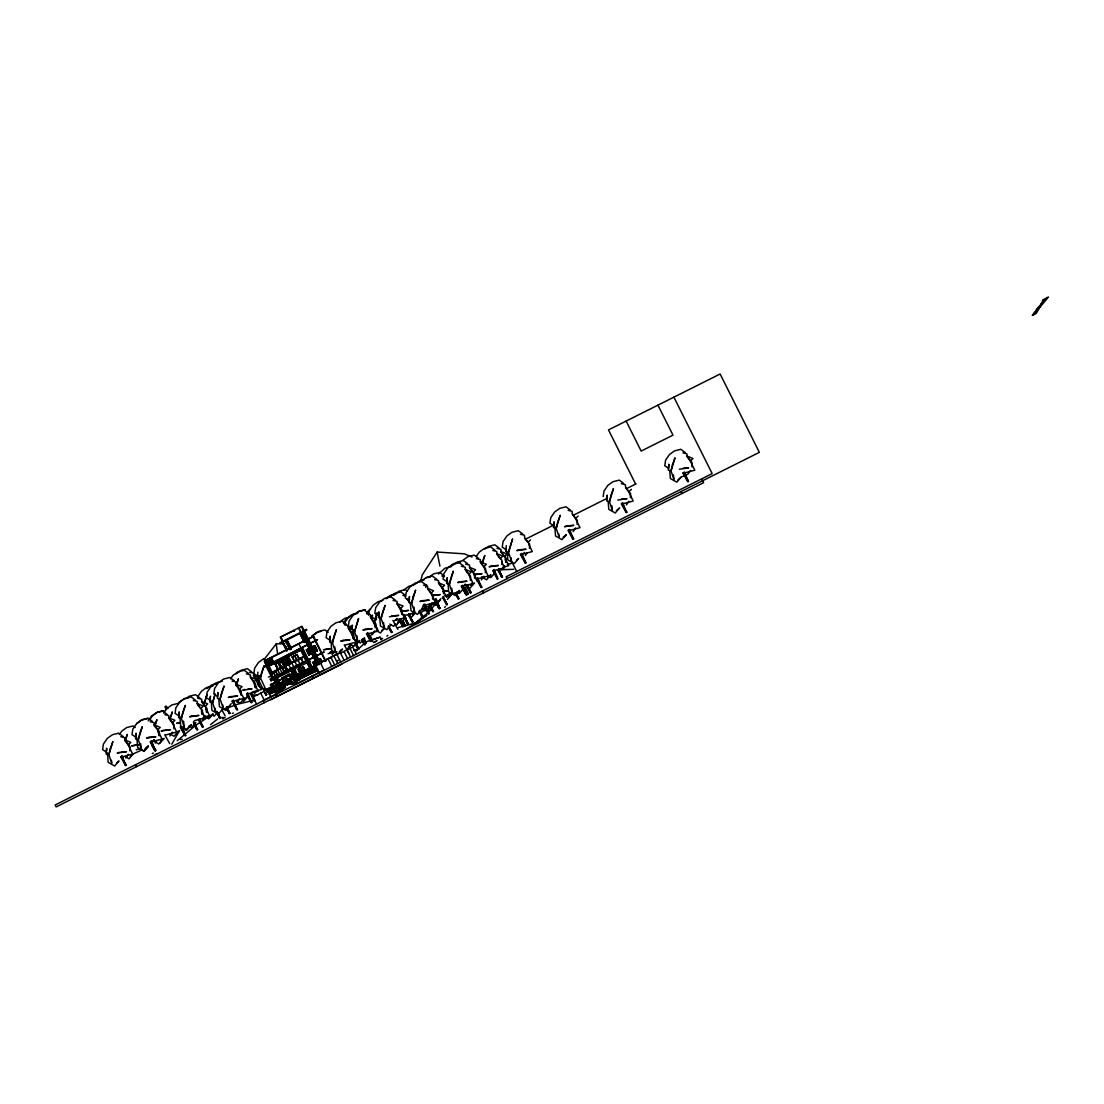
<?xml version="1.0" encoding="UTF-8"?>
<svg xmlns="http://www.w3.org/2000/svg" width="1104" height="1104" viewBox="0 0 1104 1104"><rect width="100%" height="100%" fill="white"/><g stroke="black" fill="none" stroke-linecap="round" stroke-linejoin="round"><path stroke-width="1.5" d="M106.591 750.761L106.66 748.153L106.136 753.935L108.868 754.763L111.78 763.209L111.435 760.283M135.958 737.072L136.068 733.166L135.544 738.949L138.276 739.777L141.188 748.222L140.663 743.82M179 715.778L179.11 711.873L178.586 717.655L181.318 718.483L184.23 726.929L183.526 721.064M210.284 700.115L210.395 696.196L209.884 701.992L212.603 702.82L215.515 711.266L215.17 708.326M217.778 696.362L217.888 692.456L217.364 698.239L220.082 699.067L222.994 707.512L222.649 704.587M330.082 640.127L330.193 636.208L329.682 642.004L332.401 642.832L335.312 651.277L334.788 646.875M352.231 629.032L352.342 625.112L351.955 629.459M372.324 617.688L372.393 615.08L372.007 619.413M378.796 615.728L378.907 611.809L378.396 617.605L381.115 618.433L384.026 626.879L383.502 622.477M409.308 600.452L409.418 596.533L408.908 602.329L411.626 603.157L414.538 611.602L414.014 607.2M447.051 581.546L447.161 577.64L446.651 583.423L449.369 584.251L452.281 592.696L451.757 588.294M553.877 525.697L553.987 521.778L553.477 527.574L556.195 528.402L559.107 536.848L558.762 533.908M607.131 499.022L607.241 495.116L606.717 500.912L609.449 501.74L612.361 510.172L611.837 505.784M668.707 468.193L668.817 464.273L668.293 470.069L671.025 470.897L673.937 479.343L673.412 474.941M258.791 676.559C257.812 674.406 257.701 678.615 259.785 676.228M317.152 670.128L295.748 681.099L317.814 670.238L296.107 680.409L291.842 671.287L294.865 669.783L291.856 671.301M259.385 676.435L257.646 676.131M317.124 670.39L316.876 668.858M129.789 750.775L130.024 746.732L125.069 740.536L124.738 737.707L120.791 736.727M173.852 728.709L174.087 724.666L169.119 718.469L168.802 715.64L164.855 714.661M432.547 599.155L432.796 595.111L427.828 588.929L427.496 586.086L423.563 585.12M443.546 593.662L443.78 589.619L438.812 583.423L438.495 580.594L434.548 579.614M470.304 580.262L470.539 576.219L465.571 570.023L465.253 567.194L461.306 566.214M474.527 578.151L474.761 574.094L469.793 567.911L469.476 565.069L465.529 564.103M485.346 572.728L485.594 568.67L480.626 562.488L480.295 559.645L476.362 558.679M501.74 564.517L501.975 560.473L497.007 554.277L496.69 551.448L492.743 550.468M529.437 548.288L529.672 544.244L524.704 538.048L524.386 535.219L520.439 534.239M577.13 524.4L577.364 520.357L572.396 514.16L572.079 511.331L568.132 510.352M630.37 497.738L630.605 493.695L625.651 487.499L625.319 484.67L621.373 483.69M691.946 466.909L692.18 462.852L687.226 456.67L686.895 453.827L682.948 452.861M257.398 677.939L257.908 672.143M505.784 551.448L506.294 545.666M258.557 676.021L259.385 676.255L258.46 676.186M368.543 615.163L369.15 610.995L373.083 605.268L378.106 601.68L382.812 600.479M603.184 496.593L603.998 491.032L607.931 485.305L612.941 481.717L619.22 480.13L623.567 483.359M421.328 618.571L421.935 615.521M203.798 704.462L207.055 694.499L205.054 701.054M354.55 631.736L358.552 618.626L354.55 631.736L357.461 640.182L356.937 635.78M374.987 620.131L377.113 612.679M508.502 552.276L512.504 539.18L508.502 552.276L511.414 560.722L511.069 557.796M420.624 581.366L422.225 574.963L437.143 552.055L464.439 553.835L472.029 557.023M1043.556 300.357L1036.256 313.426L1032.24 315.427L1035.483 312.239M125.263 741.005L127.277 734.45L125.276 739.915M155.429 724.514L156.92 719.601L154.436 726.432M170.83 716.8L172.321 711.887L169.837 718.718M214.604 696.265L212.603 702.82L215.114 693.809M236.932 683.693L238.436 678.781L235.939 685.612M375.608 618.419L377.113 613.507M482.31 563.592L484.808 555.409L482.324 562.226M171.769 744.22L179.593 730.586M349.568 628.7L350.575 625.968M425.62 587.273L426.613 584.54M410.329 602.784L410.964 610.774L417.409 614.404L421.756 609.367L423.895 604.205M339.439 653.071L341.012 650.035M1047.227 298.508L1036.021 311.935M125.787 757.993L128.285 754.294M155.195 743.006L156.851 740.536M169.85 735.94L172.334 732.228M202.653 719.504L205.137 715.806M229.522 706.049L231.191 703.579M237.015 702.296L239.499 698.597M254.569 693.505L256.225 691.035M332.056 654.7L333.725 652.229M349.319 646.061L350.989 643.591M371.468 634.966L373.138 632.495M372.434 634.483L374.918 630.784M398.033 621.662L399.689 619.192M412.427 614.459L414.083 611.989M430.215 603.916L428.545 606.386L421.756 609.367M439.226 601.045L440.882 598.575M446.816 597.236L449.3 593.538M470.511 585.368L472.181 582.898M481.344 579.945L483.842 576.247M501.961 569.623L504.445 565.924M525.421 555.505L527.091 553.035M573.114 531.631L575.612 527.919M626.368 504.97L628.852 501.257M690.442 470.428L687.944 474.127L681.154 477.107L678.022 479.798M258.226 675.896L258.198 676.862L258.184 676.021M119.384 734.56L121.757 731.124L126.767 727.536L133.046 725.949L135.226 727.564M148.253 720.857L151.4 716.275L156.423 712.687L162.702 711.1L167.049 714.329M150.061 719.201L152.421 715.765L157.43 712.177L163.723 710.59M163.654 713.143L166.801 708.561L171.824 704.973L178.103 703.386M197.602 696.9L201.535 691.173L206.545 687.585L212.824 685.998M230.557 678.891L232.916 675.455L237.94 671.867L244.219 670.28L248.566 673.509M343.399 623.139L346.546 618.557L351.569 614.969L356.275 613.783M344.131 623.525L348.064 617.798L353.073 614.21L357.793 613.024M438.481 574.025L445.078 568.146L451.357 566.559M476.141 556.664L479.288 552.083L484.311 548.495L490.59 546.908L494.937 550.137M356.288 651.043L365.962 641.921L380.231 637.091L381.156 639.906M264.187 659.35L276.221 643.853L284.39 643.701M1033.717 314.695L1035.262 312.818M436.397 602.743L429.29 611.588L414.331 623.912M153.139 740.812L154.008 739.79M153.373 740.922L154.243 739.901M329.999 652.505L330.869 651.484M330.234 652.616L331.103 651.595M395.977 619.468L396.847 618.447M396.212 619.579L397.081 618.557M464.232 585.286L465.101 584.264M464.467 585.396L465.336 584.375M523.6 553.421L524.469 552.4M140.194 750.789L133.405 753.77L129.058 758.807L125.18 756.626M159.721 743.447L164.068 738.41L160.936 741.101M189.281 726.501L186.01 730.282L182.146 728.102M195.863 722.485L191.516 727.522L188.936 726.073M217.447 712.397L214.176 716.179L211.595 714.716M222.732 709.03L218.385 714.067L211.94 710.438L211.181 700.861M243.432 701.537L247.779 696.486L244.646 699.191M347.084 649.621L351.431 644.584L348.298 647.289M355.364 645.481L359.711 640.444M364.693 637.946L360.346 642.983L353.887 639.354M391.244 624.643L386.897 629.68L380.452 626.051L379.817 618.074M395.853 623.774L393.686 626.285L389.822 624.105M396.805 624.726L401.152 619.675L398.033 622.38M405.637 617.44L401.29 622.477L398.71 621.028M411.281 617.467L415.628 612.43L412.51 615.135M421.866 612.182L425.123 608.401M428.09 609.063L432.437 604.012M428.407 608.897L432.754 603.86L439.53 600.88M447.355 599.403L451.702 594.366L454.42 593.179M456.601 594.78L458.781 592.255M462.645 589.605L459.388 593.386L456.808 591.937M470.207 587.963L474.554 582.926M495.172 572.603L490.825 577.64L488.244 576.191M681.154 477.107L676.807 482.144L670.363 478.515L669.728 470.539M212.368 723.203L217.667 718.897M366.694 612.637L370.157 608.994M180.407 739.597L182.174 739.28M337.369 661.006L338.266 660.233M386.911 636.194L387.808 635.421M444.581 607.324L445.478 606.551M121.813 756.985L132.618 754.06L128.23 744.952L130.838 742.371L124.559 739.818M150.199 721.74L154.146 722.72L154.477 725.549L159.431 731.745L159.197 735.788L157.637 729.965L160.246 727.384L153.967 724.831M165.862 734.919L176.681 731.993L172.279 722.885L174.901 720.305L168.608 717.766M246.371 673.84L250.304 674.82L250.636 677.649L255.604 683.845L255.355 687.889L253.796 682.065L256.404 679.498L250.125 676.945M258.75 678.739L256.997 680.464L258.571 686.288L258.805 682.244L253.851 676.048L253.52 673.219L249.573 672.239M424.571 605.378L435.376 602.439L430.988 593.331L433.596 590.764L427.317 588.211M446.375 596.947L441.973 587.825L444.595 585.258L438.302 582.705M462.314 586.472L473.133 583.547L468.731 574.439L471.353 571.858L465.06 569.305M477.356 581.435L472.954 572.314L475.576 569.747L469.283 567.194M477.37 578.938L488.189 576.012L483.787 566.89L486.395 564.323L480.116 561.77M530.486 539.884L527.864 542.464L524.704 538.048M569.14 530.61L579.959 527.684L575.557 518.576L578.179 515.996M622.38 503.948L633.199 501.023L628.811 491.915L631.419 489.334M683.969 473.119L694.775 470.194L690.386 461.072L692.995 458.505L686.716 455.952M154.877 750.237L152.269 744.386M185.417 734.891L182.27 727.508M254.444 700.322L251.588 692.788M358.386 648.283L355.861 642.362M391.285 631.847L388.677 626.009M435.928 598.685C437.915 601.128 441.904 615.038 437.018 603.598M437.501 603.281L439.213 607.876L435.431 599.003M467.903 593.428L465.391 587.521M470.677 592.034L467.53 584.651M497.904 578.413L494.123 569.54M573.169 538.366L569.512 529.423M121.688 756.116L125.456 764.989L122.171 755.798M184.92 735.223L181.139 726.349M196.829 729.261L193.683 721.864M199.175 719.118L202.322 726.501L199.672 718.787M217.129 711.914L219.641 717.835L218.247 713.074M226.679 707.126L229.204 713.046L227.176 706.808M232.903 700.433L236.684 709.292L233.399 700.102M247.255 693.243L251.036 702.116L247.751 692.912M357.889 648.6L355.999 644.17M400.807 621.731L402.698 626.161L401.29 621.4M402.601 620.834L404.492 625.264L403.098 620.503M403.843 614.831L407.624 623.691L404.34 614.5M408.949 614.059L412.109 621.455L409.446 613.741M419.575 610.54L422.101 616.446L420.072 610.208M424.447 604.509L428.228 613.382L424.943 604.192M432.671 611.147L430.16 605.24M446.485 604.233L443.339 596.85M456.283 593.952L458.174 598.382L456.78 593.621M462.19 585.603L465.971 594.476L462.686 585.286M467.406 593.759L464.894 587.839M470.194 592.365L467.047 584.968M477.245 578.068L481.027 586.942L477.742 577.751M497.407 578.731L493.626 569.871M498.484 569.236L501.63 576.619L498.98 568.905M572.797 538.628L569.015 529.754M622.256 503.093L626.037 511.952L622.753 502.762M116.914 762.781L118.997 760.973L114.65 766.024L108.206 762.381L107.447 752.804M130.272 756.461L133.405 753.77M145.273 748.691L148.405 745.987L144.058 751.024L137.614 747.394L136.979 739.418M145.19 748.981L148.322 746.29L143.975 751.327L140.111 749.147M160.963 740.715L163.061 738.921L158.714 743.958L154.836 741.778M176.364 733.001L178.462 731.207L174.115 736.244L170.237 734.063M189.364 726.501L191.447 724.693L187.1 729.744L180.656 726.101L179.883 716.524L175.053 713.35L175.867 707.788L179.8 702.061L184.81 698.473L191.089 696.886L195.449 700.115M210.05 716.51L213.182 713.819L208.835 718.856L203.674 715.944M227.093 707.981L230.225 705.277L225.878 710.327L219.434 706.684L218.785 698.708M242.48 699.895L244.564 698.101L240.217 703.138L236.353 700.957M339.397 651.733L342.53 649.042L338.183 654.079L331.738 650.449L331.103 642.459M355.074 643.894L358.193 641.189L353.846 646.24L349.982 644.06M381.611 630.605L384.744 627.9L380.397 632.951L376.519 630.757M437.929 602.025L440.027 600.217L435.68 605.254L431.802 603.074M448.583 597.071L451.702 594.366M456.38 593.165L459.512 590.461L455.165 595.498L448.707 591.868L448.072 583.892M487.816 577.42L490.949 574.715L486.602 579.766L481.441 576.854M516.548 560.294L518.645 558.486L514.298 563.537L507.84 559.894L507.205 551.917M563.206 537.303L566.338 534.612L561.991 539.649L555.533 536.006L554.774 526.442M616.446 510.641L619.579 507.95L615.232 512.987L608.787 509.344L608.152 501.368M177.206 740.756L194.58 726.266M210.616 724.679L211.692 723.838M152.338 753.494L153.442 753.094M232.337 713.432L233.441 713.046M381.004 638.995L382.108 638.595M414.649 624.05L426.82 615.204L407.183 628.7M136.675 723.658L141.698 720.056L147.977 718.469M178.71 702.599L183.733 699.011L188.439 697.825M186.714 698.059L189.226 696.251L195.505 694.678L199.852 697.907M206.876 688.496L211.899 684.908L216.605 683.721M236.132 673.854L241.141 670.266L247.42 668.679L251.767 671.908M263.621 658.743L258.598 662.331L254.665 668.058L253.851 673.633L257.48 676.007M311.659 636.028L316.682 632.44L321.388 631.24M313.619 635.048L318.642 631.447L324.921 629.873L328.178 632.288M339.77 621.952L344.793 618.35L349.499 617.164M385.834 598.616L389.602 595.925L394.307 594.725M386.386 598.603L391.396 595.015L396.101 593.828M389.505 597.043L394.528 593.455L400.807 591.868L405.154 595.097M393.99 594.794L398.999 591.206L405.292 589.619L407.459 591.233M403.981 589.798L409.004 586.21L413.71 585.01M414.566 584.499L419.575 580.911L424.295 579.724M420.79 581.38L426.116 577.627L432.395 576.053L436.742 579.283M428.366 577.585L433.389 573.997L439.668 572.41L444.015 575.639M449.3 567.097L454.31 563.509L460.603 561.922M452.074 565.717L457.097 562.115L463.376 560.528L467.723 563.771M462.907 560.294L467.93 556.692L474.209 555.105L478.556 558.334M484.766 549.074L488.534 546.37L494.813 544.796L499.16 548.026M195.822 725.218L211.43 714.964M151.579 740.812L154.988 750.127M525.601 562.184L521.819 553.311M688.109 480.792L684.328 471.932M373.442 642.5L376.216 641.424M368.957 636.263L371.468 640.693M165.973 708.975L164.993 706.808L165.89 706.036L167.96 707.981L165.669 709.141L167.642 708.147M223.339 718.387L222.649 718.732L223.615 718.387M280.582 637.146L291.704 631.612M294.078 630.839L293.084 630.715M302.579 632.44L304.042 631.709M302.703 632.495L303.904 631.902M283.59 644.046L284.791 643.439M304.483 636.056L305.684 635.449M304.456 636.194L305.918 635.462L303.89 631.778M304.566 636.401L306.029 635.669M286.488 648.379L285.701 646.944M305.228 640.403L265.388 660.344L267.554 664.622M307.216 639.395L313.55 636.235L321.844 653.126M305.325 640.61L264.173 661.227L271.253 657.874M306.622 639.947L313.646 636.442M306.595 640.099L308.057 639.368M306.705 640.306L308.168 639.575M271.584 658.522L264.491 661.876M271.722 659.074L264.794 662.745L271.805 659.226M272.164 659.668L265.222 663.338L272.233 659.833M272.481 660.33L265.553 663.987L272.564 660.482M272.812 660.979L265.885 664.649L272.895 661.13M273.143 661.627L266.202 665.298M310.155 643.549L308.692 644.281L310.031 643.742M267.637 666.54L301.585 649.538M266.644 667.299L301.834 649.676M282.458 660.302L275.048 664.015L277.918 669.742M287.633 657.653L283.342 659.806L286.226 665.56M282.472 660.496L275.407 664.028L278.222 669.562M283.99 660.013L286.764 665.519L283.921 660.04L287.316 658.343M525.421 539.235L552.966 525.449M573.197 515.32L606.869 498.456M626.423 488.658L635.945 483.897M294.713 662.027L292.187 656.977L297.045 654.548M308.402 648.862L306.305 649.911L308.416 648.876M292.16 657.004L297.28 654.451M310.61 647.896L311.811 647.289M312.901 646.627L314.833 645.661L317.345 650.67L315.413 651.636M310.583 648.034L312.046 647.303M310.679 648.255L312.142 647.524M285.136 661.296L287.592 660.068M285.77 662.566L288.227 661.337M259.15 677.332L259.964 676.918M286.502 664.028L288.958 662.8M312.598 651.871L313.798 651.263M270.853 672.971L284.28 666.25L286.557 670.79L280.499 658.798M285.218 665.781L304.014 656.369L306.291 660.923M312.57 652.009L314.033 651.277M270.935 673.136L284.363 666.402M304.097 656.521L285.301 665.933L304.249 656.839M312.68 652.216L314.129 651.484M271.087 673.44L284.528 666.719M308.816 654.755L310.79 653.803M315.537 651.429L317.138 650.615M308.803 654.962L310.928 653.885L308.32 648.904M314.557 655.983L316.02 655.252M314.668 656.19L316.13 655.459M273.047 677.359L286.488 670.639M287.413 670.169L306.208 660.758M314.792 656.259L315.992 655.652M270.452 679.512L324.148 651.981L270.121 679.029L271.087 680.768M286.378 672.419L287.62 672.06M286.502 672.612L287.702 672.019M294.106 668.983L274.22 678.932L273.737 677.98M271.004 680.809L309.934 661.31M299.35 666.788L300.661 666.14M292.215 671.632L297.307 681.209M292.394 671.743L295.113 670.404M292.56 671.729L295.072 670.473M316.544 659.957L318.007 659.226M318.118 659.433L316.655 660.164L317.993 659.626M300.757 674.668L305.96 672.074L303.407 666.968L298.204 669.576L302.054 677.428M314.24 661.627L316.337 665.312M281.92 677.925L285.715 685.625L281.824 677.98L289.372 674.199M303.393 667.133L298.328 669.659L300.771 674.516L305.822 671.977M312.515 662.662L314.695 661.42L316.586 665.188M318.062 659.737L320.339 658.591L322.216 662.359L320.284 658.619M282.058 678.022L289.124 674.475M293.126 672.722L294.727 671.922M292.808 673.164L270.232 684.991L293.029 673.578M293.65 673.757L295.251 672.957M294.188 674.834L295.789 674.033M265.843 689.807L276.248 684.59M287.261 679.084L285.301 680.575M293.899 675.883L291.622 676.89L293.995 676.228M297.404 679.747L295.154 675.262L297.5 679.705M299.46 678.725L297.155 674.254M299.101 673.274L301.351 677.773L299.184 673.454M301.944 677.47L299.75 672.957M300.799 668.431L304.649 676.117L302.344 671.646M305.201 675.841L302.993 671.329L305.297 675.8M304.249 670.708L306.608 675.137M305.601 670.018L307.85 674.516M308.485 674.199L306.236 669.7L308.54 674.171M307.022 669.521L309.189 673.854M308.182 668.734L310.445 673.219M308.789 668.431L311.093 672.902M309.437 668.099L311.742 672.571M310.086 667.782L312.446 672.226L310.279 667.892M308.361 660.537L313.688 671.591L311.383 667.133M312.653 666.54L314.999 670.984L312.791 666.678M265.954 690.014L275.959 685.004L277.408 687.958M293.981 676.048L296.107 680.657M300.481 672.791L302.703 677.097M310.928 667.575L313.094 671.894L307.409 661.006M312.17 666.94L314.336 671.273M313.439 666.347L315.606 670.68M314.088 666.029L316.31 670.321M272.177 687.157L289.938 678.339L292.85 684.011M294.713 675.869L296.383 675.068M318.035 664.194L320.008 663.2L303.931 631.364M264.919 691.021L253.009 696.997L256.583 704.117M267.43 689.793L272.84 687.088M293.954 676.504L315.068 665.933M318.739 664.097L320.105 663.407L316.641 656.397M341.15 652.85L352.783 647.027L356.344 654.161M267.734 689.903L277.891 684.742L281.092 691.132M278.098 684.632L281.727 682.81M282.238 682.562L285.605 680.878M286.999 680.243L289.924 678.781M290.366 678.491L293.015 683.928M294.271 676.614L315.026 665.96M295.251 676.945L297.238 675.952M289.234 680.464L291.884 679.222M291.76 679.36L289 674.378M304.649 672.998L305.932 672.295M307.892 671.384L309.161 670.68M311.107 669.7L312.391 669.134M315.965 667.409L317.869 671.191M295.762 677.994L297.362 677.194M266.492 694.485L265.719 693.34L265.843 694.816L265.567 693.409L265.843 694.816L265.774 693.298L266.602 694.43L265.802 694.83L258.005 678.767M274.178 689.793L273.005 686.743M296.3 679.07L297.901 678.27M379.486 637.339L370.144 640.596M275.42 690.759L273.309 686.412M269.362 694.057L275.117 691.173M269.473 694.264L275.227 691.38M374.173 642.045L377.168 640.555M281.41 689.062L283.742 687.902M291.649 683.942L295.637 681.941M291.304 684.218L295.665 682.024M294.989 683.059L294.713 683.969L294.092 682.714M274.523 686.426L277.725 692.829L279.988 691.684M155.278 754.584L157.085 753.687M280.264 692.001L263.152 700.557L264.229 702.71M298.246 682.99L323.458 670.363M270.659 699.757L341.992 664.028M439.709 607.559L438.895 608.028M278.719 689.103L269.569 693.685L267.32 689.2L269.583 693.947M222.07 709.858L238.036 704.09L253.768 700.35M566.821 525.918L564.517 526.705L573.79 525.338L568.215 525.808M268.438 677.069L270.742 676.283M245.06 689.407L242.756 690.193L252.029 688.827L247.848 689.186M178.945 722.513L176.64 723.299L179.731 722.844M163.544 730.227L161.239 731.014L170.513 729.647L164.938 730.117M119.48 752.293L117.19 753.08L126.463 751.714L120.874 752.183M507.316 564.641L512.201 563.095M521.447 554.498L532.266 551.572L528.595 543.982M502.61 567.359L508.792 565.69L505.121 558.1M493.75 570.727L504.569 567.801L501.63 561.729M444.374 595.815L453.647 593.303M403.967 615.687L414.787 612.761M394.059 620.655L404.864 617.729L397.316 604.205L396.985 601.376L393.038 600.397M367.494 633.958L378.313 631.019L370.751 617.509L370.433 614.666L366.487 613.7M345.345 645.04L356.15 642.114L348.602 628.604L348.271 625.761L344.338 624.781M328.081 653.692L335.809 651.595M332.304 653.002L336.941 651.746M252.126 692.084L261.4 689.572L253.851 676.048M247.379 694.099L258.198 691.173L254.527 683.583M233.027 701.288L243.846 698.363L236.297 684.839L235.966 682.01L232.019 681.03M203.302 717.241L209.484 715.571L205.813 707.981M194.263 720.705L205.068 717.779L201.411 710.189M151.22 741.998L162.026 739.073L157.637 729.965M136.206 749.768L140.843 748.512M397.426 627.79L417.395 622.49M353.887 650.27L358.883 648.959L356.206 644.501M425.799 577.792L430.519 576.605M365.286 609.656L359.007 611.243L353.032 615.301L349.099 621.041L348.284 626.603L353.128 629.777M358.055 611.713L364.334 610.126L368.681 613.355M222.387 681.209L216.108 682.796L211.085 686.384L207.152 692.125L206.338 697.687L209.967 700.06M679.346 469.214L688.62 467.848L683.031 468.303M617.771 500.043L627.031 498.677L621.455 499.146M474.292 574.798L482.02 573.666L475.051 574.246M442.842 591.634L447.479 590.957L443.297 591.302M432.478 595.732L440.206 594.601L433.237 595.18M400.89 611.561L408.618 610.415L403.043 610.885M389.436 616.75L398.71 615.383L391.727 615.963M331.186 648.641L323.458 649.787L329.944 648.655M139.311 744.731L131.597 745.862L138.069 744.731M423.853 610.802L432.147 609.794M259.647 676.297L267.071 692.125M258.364 676.78L259.454 686.371L265.912 690.014M499.105 569.83L513.705 569.319M221.393 717.545L225.175 717.614M252.512 694.996L257.591 695.244M381.874 638.471L382.577 638.581M293.567 630.481L294.602 630.867M496.966 548.357L500.912 549.337L501.244 552.166L504.39 556.568L507.012 554.001L500.719 551.448M441.821 575.971L444.443 576.619M402.96 595.429L405.582 596.077M197.657 698.239L201.604 699.218L201.935 702.047L205.082 706.45L207.704 703.883L201.411 701.33M193.241 700.447L197.188 701.426L197.519 704.255L200.68 708.671L203.288 706.091L197.009 703.538M293.554 630.591L294.382 630.977M496.496 553.559L502.789 556.112L500.167 558.693L497.007 554.277M396.805 603.488L403.084 606.041L400.476 608.608L402.035 614.445L402.27 610.402L397.316 604.205M370.24 616.791L376.533 619.344L373.911 621.911L375.484 627.748L375.719 623.691L370.751 617.509M348.091 627.886L354.37 630.439L351.762 633.006L353.321 638.83L353.57 634.786L348.602 628.604M253.327 675.331L258.046 677.249M235.773 684.121L242.066 686.674L239.444 689.255L241.017 695.078L241.252 691.035L236.297 684.839M668.389 468.137L664.76 465.764L665.574 460.202L669.507 454.475L674.516 450.874L680.809 449.287L685.156 452.53M553.559 525.642L549.93 523.255L550.744 517.693L554.677 511.966L559.7 508.378L565.979 506.791L570.326 510.02M505.867 549.53L502.237 547.142L503.051 541.581L506.984 535.854L512.008 532.266L518.287 530.679L522.634 533.908M447.948 582.291L443.104 579.117L443.918 573.556L447.851 567.829L452.875 564.241L459.154 562.654L463.501 565.883M408.991 600.397L405.361 598.023L406.175 592.462L410.108 586.721L415.132 583.133L421.411 581.546L425.758 584.775M379.693 616.474L374.849 613.3L375.664 607.738L379.597 602.011L384.62 598.409L390.899 596.836L395.246 600.065M330.979 640.872L326.135 637.698L326.95 632.123L330.883 626.396L335.906 622.808L342.185 621.221L346.532 624.45M217.46 696.32L213.831 693.933L214.631 688.372L218.564 682.645L223.588 679.057L229.867 677.47L234.214 680.699M136.841 737.817L132.011 734.643L132.825 729.082L136.758 723.355L141.767 719.767L148.046 718.18L152.407 721.409M106.232 752.017L102.603 749.63L103.417 744.068L107.35 738.341L112.36 734.753L118.652 733.166L122.999 736.396M317.262 670.321L317.566 670.363M275.959 685.073L279.271 692.042M275.31 685.405L278.608 692.374L275.269 686.053M274.661 685.736L278.139 692.622M274.013 686.053L277.615 693.326M272.702 686.702L274.648 691.145M272.053 687.033L274.178 691.38M271.225 687.24L273.571 691.684L271.267 687.212M270.756 687.682L272.867 692.029M270.107 688.013L272.274 692.332M269.459 688.33L271.57 692.691M268.81 688.661L270.866 693.036M501.244 552.166L506.198 558.362L505.963 562.405L505.177 559.493M411.199 604.192L407.224 599.237L408.811 601.445M201.935 702.047L206.89 708.244L206.655 712.287L205.868 709.375M197.519 704.255L202.474 710.452L202.239 714.495L201.452 711.583M265.788 693.298L266.602 694.43M687.226 456.67L690.386 461.072M625.651 487.499L628.811 491.915M572.396 514.16L575.557 518.576M480.626 562.488L483.787 566.89M469.793 567.911L472.954 572.314M465.571 570.023L468.731 574.439M438.812 583.423L441.973 587.825M427.828 588.929L430.988 593.331M250.636 677.649L253.796 682.065M169.119 718.469L172.279 722.885M154.477 725.549L156.837 728.861M125.069 740.536L128.23 744.952M688.523 481.441L683.335 472.595L688.316 481.454M626.948 512.284L621.759 503.424L626.727 512.297M573.707 538.945L568.505 530.086L573.487 538.959M526.015 562.819L520.812 553.973L525.794 562.847M502.541 576.937L498.208 569.567L502.32 576.95M481.924 587.259L476.735 578.413L481.717 587.273M471.104 592.682L466.771 585.313L470.884 592.696M464.853 588.17L468.317 594.076M466.882 594.794L461.679 585.948L466.661 594.821M459.071 598.699L455.621 592.807L458.864 598.727M443.063 597.181L447.396 604.55M440.123 608.194L434.921 599.348L439.903 608.207M437.212 603.929L439.806 608.345M433.582 611.464L430.118 605.572L433.361 611.492M423.936 604.854L429.125 613.7M422.998 616.763L419.548 610.871L422.791 616.791M413.006 621.773L408.687 614.404L412.799 621.787M408.521 624.022L403.333 615.163L408.314 624.036M402.808 621.152L405.403 625.582M400.145 620.586L403.595 626.479M388.649 626.341L392.113 632.233M372.145 640.334L369.55 635.904L371.965 640.348M371.192 640.803L366.859 633.434L370.999 640.817M363.616 638.871L366.211 643.301M364.706 644.06L362.112 639.63L364.513 644.074M255.148 700.819L250.815 693.45L254.927 700.847M251.933 702.434L246.744 693.574L251.726 702.448M237.595 709.61L232.406 700.764L237.374 709.637M226.651 707.457L230.101 713.363M220.552 718.152L217.088 712.246L220.331 718.166M203.233 726.818L198.899 719.449L203.012 726.832M197.726 729.578L193.407 722.195L197.519 729.592M185.831 735.54L180.642 726.68L185.61 735.554M155.774 750.32L150.586 741.474L155.554 750.347M152.242 744.731L155.692 750.623M126.367 765.307L121.178 756.461L126.16 765.334M265.705 693.34L266.409 694.526M464.77 588.184L468.11 594.09M443.008 597.181L447.175 604.578M437.087 603.943L439.599 608.373M423.908 604.854L428.918 613.714M402.684 621.166L405.182 625.595M400.048 620.586L403.388 626.506M388.553 626.341L391.892 632.261M363.533 638.885L366.031 643.315M356.081 644.501L358.579 648.931M226.555 707.471L229.894 713.377M152.145 744.731L155.485 750.637M682.852 472.954L687.806 481.813L686.467 478.253M621.276 503.783L626.23 512.656M568.036 530.444L572.99 539.318L571.651 535.744M520.343 554.332L525.297 563.192L523.958 559.631M497.697 569.926L501.823 577.309M492.646 570.561L497.6 579.434L496.262 575.86M476.252 578.772L481.206 587.632L479.881 584.057M466.247 585.672L470.387 593.055L469.048 589.481M464.301 588.542L467.599 594.449L466.261 590.875M461.21 586.307L466.164 595.166M455.055 593.165L458.353 599.072L457.028 595.511M442.552 597.54L446.678 604.923M434.452 599.707L439.406 608.566L438.067 605.006M435.79 602.812L439.088 608.718L437.75 605.158M429.566 605.93L432.865 611.837M423.453 605.213L428.407 614.072L427.082 610.498M418.982 611.23L422.28 617.136M408.163 614.762L412.289 622.145L410.964 618.571M403.678 616.998L407.818 624.395M402.201 621.524L404.685 625.954M399.579 620.945L402.877 626.851M392.941 620.489L397.895 629.349M388.084 626.699L391.396 632.606M366.39 633.793L370.516 641.176M363.064 639.23L365.534 643.673M361.546 639.989L364.03 644.419M355.598 644.86L358.082 649.29M344.227 644.888L349.181 653.747M251.132 695.285L254.431 701.192L253.092 697.631M247.089 695.41L251.215 702.806M231.923 701.123L236.877 709.982M226.085 707.83L229.384 713.736M221.876 709.927L225.175 715.847M215.708 711.128L219.834 718.525M198.389 719.808L202.515 727.191L201.176 723.631M193.711 724.031L197.009 729.951L195.684 726.377M180.159 727.039L185.113 735.913M164.758 734.753L169.712 743.627M150.103 741.833L155.057 750.692L153.718 747.132M151.676 745.09L154.974 750.996M120.695 756.82L125.649 765.679L124.31 762.119M1044.881 299.695L1041.831 302.786M1043.86 300.978L1041.224 303.876M1042.797 300.73L1042.48 300.109L1048.483 297.1L1042.355 301.737M1042.742 302.33L1040.561 304.994M1041.527 303.724L1039.858 306.125M1040.258 305.146L1039.126 307.271M1038.947 306.581L1037.953 308.651M1038.091 307.795L1036.339 309.451L1037.001 310.693L1034.241 312.86M1037.374 308.941L1035.414 311.494M1036.049 311.176L1033.178 314.171M673.882 397.164L712.177 473.616L506.184 576.771L507.122 578.648M701.661 478.874L703.579 482.71L56.166 806.9L55.2 804.954L759.359 452.35L720.125 374.008L608.497 429.911L635.614 484.063M657.943 405.14L672.971 435.155L641.162 451.081L626.134 421.066M681.044 491.556L682.024 493.502M505.522 549.199L508.502 555.146M511.483 561.094L516.686 571.499M482.752 590.861L483.731 592.793M482.351 591.054L483.331 593M349.982 648.434L353.556 655.555M347.029 649.911L350.589 657.046M344.006 651.429L347.567 658.55M340.543 653.168L344.103 660.289M337.134 654.865L340.694 662M334.112 656.383L337.672 663.504M331.117 657.887L334.678 665.008M328.261 659.309L331.835 666.43M322.106 653.651L325.873 661.158M313.15 636.691L315.192 640.762M315.454 641.3L321.485 653.306M321.747 653.83L325.501 661.351M314.806 645.674L317.317 650.684M314.571 645.785L317.096 650.808M314.047 646.144L316.489 651.015M313.895 646.213L316.379 651.07M313.798 646.268L316.268 651.112M320.036 658.84L321.14 661.324M319.746 658.991L321.568 662.635M313.232 646.558L315.675 651.415M319.663 658.936L321.443 662.662L319.456 659.129M313.136 646.502L315.675 651.512M312.929 646.613L314.792 650.394M319.07 659.226L320.96 662.993M318.973 659.267L320.85 663.049M318.835 659.447L324.134 670.294M310.376 643.177L301.999 626.258L280.375 637.077L282.555 641.424M310.624 643.715L316.655 655.721M316.917 656.245L319.925 662.262M304.069 631.309L316.379 655.873M301.364 626.575L303.545 630.908M305.918 635.725L319.746 663.325M303.683 631.612L319.594 663.407M303.434 631.999L319.249 663.573M303.227 632.109L319.139 663.628M303.131 632.164L318.835 663.532M302.413 631.474L319.001 664.608L302.537 632.068M302.413 632.247L318.338 664.042M302.041 632.316L314.336 656.894M314.599 657.404L317.607 663.421M301.613 632.537L307.63 644.557M307.892 645.081L313.922 657.101M314.185 657.625L317.193 663.628M298.894 627.803L307.271 644.736M307.533 645.26L313.55 657.28M313.812 657.805L317.579 665.326M298.522 627.997L300.688 632.344M299.929 633.379L304.442 642.39M314.281 661.613L316.13 665.408M299.833 633.42L304.345 642.445M315.427 664.967L319.235 672.75M307.381 649.469L309.824 654.341M318.863 672.667L320.036 675.027M313.426 662.138L315.358 665.753M313.301 662.207L314.557 664.649M314.944 666.264L317.069 670.169M306.512 649.814L309.023 654.838M312.791 662.372L318.214 673.247M306.36 649.883L308.872 654.92M308.968 659.585L309.851 661.351M302.441 647.813L308.458 659.833M308.72 660.358L314.75 672.377M302.068 647.993L308.099 660.013M298.825 643.604L307.147 660.496M301.82 650.008L303.324 653.002M301.406 650.201L304.414 656.218M307.685 662.745L309.948 667.258M299.846 648.448L306.208 660.951M306.401 661.517L312.418 673.537M312.542 675.841L313.619 677.98M312.404 675.896L313.481 678.049M301.144 658.398L303.103 662.317M306.884 669.383L309.134 673.868M301.019 658.453L302.993 662.372M303.269 667.189L307.202 674.848M303.145 667.106L305.615 672.239M302.289 667.685L304.787 672.502M305.96 675.469L303.6 671.025L305.849 675.524M297.942 659.999L299.888 663.918M286.985 639.851L291.497 648.876M286.874 639.906L291.387 648.931M299.902 668.527L303.959 676.476M285.563 640.568L290.076 649.58M299.888 668.886L302.317 673.744M285.467 640.624L289.979 649.635M299.529 668.72L301.792 673.219M298.756 667.823L303.352 676.766M299.129 668.914L301.392 673.426M298.66 668.417L300.716 672.529M294.934 661.503L296.783 665.491M292.256 656.935L294.74 662M298.466 669.452L301.019 674.544M285.991 646.806L286.723 648.255M280.816 636.856L282.983 641.203M280.513 637.008L282.679 641.355M284.956 645.605L286.226 648.407M283.769 643.949L286.819 649.828M282.596 642.059L286.35 649.566M282.044 641.672L286.847 651.208M300.109 678.394L297.749 673.951L300.053 678.422M287.813 655.141L291.566 662.648M291.829 663.062L293.774 666.982M293.995 667.727L300.012 679.76M287.399 655.334L287.923 656.383M293.581 667.934L294.216 669.19M294.506 670.68L298.798 679.112M294.313 670.777L298.411 678.96M286.529 655.776L287.054 656.825M287.468 657.736L290.352 663.49M293.692 669.755L298.894 680.409M286.391 655.845L290.269 663.532M292.712 668.375L293.347 669.617M293.319 669.949L298.591 680.464M287.302 658.343L290.076 663.863M295.348 674.254L295.858 675.303M297.5 678.463L298.011 679.512M287.233 658.384L289.993 663.904M285.522 656.287L286.06 657.322M293.609 672.488L294.106 673.523M291.704 668.872L292.229 669.921M292.684 671.632L297.431 681.113M288.71 664.622L290.697 668.527M292.022 671.384L297.155 681.278M292.546 673.813L297.376 683.431M291.925 674.13L296.714 683.762M284.432 659.792L287.137 665.326M295.527 682.576L291.401 674.392M295.61 684.314L290.766 674.71M285.301 665.74L287.578 670.294L281.479 658.301M289.096 674.337L291.649 679.415M284.032 666.623L281.368 661.296L275.71 664.139L278.401 669.438M289.772 678.408L292.601 684.052M289.289 679.098L291.47 684.356M288.558 679.457L291.277 684.452M288.379 679.553L290.407 683.307M284.266 671.756L282.293 667.837L284.17 671.798M288.254 679.622L290.09 683.459M281.699 667.823L278.926 662.262L281.686 667.837M285.674 676.145L287.551 679.843M278.801 662.593L281.465 667.906M285.522 676.228L288.696 682.438M287.302 680.092L289.193 683.9M278.277 662.855L280.94 668.168M286.543 679.429L288.931 684.135M277.96 662.745L280.761 668.293M285.384 677.401L288.765 684.204M280.085 668.941L282.044 672.86M285.688 680.381L287.827 684.646M284.239 677.98L287.758 684.687M285.522 680.92L287.426 684.77M285.287 681.03L287.192 684.88M275.172 663.946L278.125 669.645M282.127 677.925L283.976 681.623M277.78 670.1L279.754 674.006M283.493 681.927L285.37 685.791L283.259 682.051M271.156 657.722L273.212 661.793M270.894 657.584L272.936 661.931M283.135 682.106L285.55 687.309M282.79 682.286L285.398 687.378M285.315 687.419L282.569 682.396L284.929 687.613M282.32 682.52L284.873 687.64M281.837 682.313L284.059 686.716M281.755 682.355L284.597 688.04M277.642 675.068L275.655 671.163L277.518 675.124M281.644 682.852L284.294 687.93M281.41 682.976L283.976 688.096M281.175 683.086L283.742 688.206M280.996 683.183L283.604 688.275M280.844 683.266L283.314 688.427L280.651 683.348M280.319 683.514L282.928 688.62M279.754 683.804L282.417 688.868M279.657 683.845L282.182 688.993M275.434 676.172L273.475 672.253L275.31 676.228M279.464 683.942L281.893 689.131M279.133 684.107L282.307 690.524M275.434 677.125L282.1 690.621L278.815 684.273M266.519 660.04L268.562 664.125M275.683 678.781L281.686 690.842M268.382 664.856L272.15 672.377M278.36 684.508L281.589 690.883M275.324 678.96L280.871 690M267.982 665.063L271.736 672.584M277.808 684.784L280.982 691.187M277.559 684.908L280.099 690.028M270.935 672.929L273.212 677.483M274.275 679.484L276.524 683.997M266.975 665.574L273.13 677.525M273.143 678.173L276.911 685.681M265.76 665.519L272.039 678.063M275.834 685.763L278.995 692.194M275.738 685.819L278.788 692.291M275.02 686.177L278.277 692.553M274.648 686.357L277.808 692.788M272.895 683.652L274.151 686.164M273.861 686.315L277.449 693.671M272.26 683.969L277.132 693.823M274.799 691.325L276.304 694.237M270.935 684.121L277.007 696.32M271.97 686.729L274.22 691.352M268.672 688.523L270.977 692.981M267.058 689.2L270.853 696.969M268.672 693.174L267.43 690.8L268.645 693.188M260.71 693.133L264.284 700.253M135.654 764.672L136.62 766.618M296.383 675.11L296.81 676.103M265.912 694.775L265.609 693.381M370.075 635.242L372.6 641.162M369.578 635.573L372.103 641.479M367.867 632.771L371.013 640.154M367.37 633.089L370.516 640.486M364.154 638.209L366.031 642.652M363.658 638.54L365.548 642.97M362.636 638.968L365.148 644.888M362.14 639.299L364.03 643.729M151.082 741.129L154.864 749.864M265.457 693.464L265.995 694.733M370.958 638.609L371.841 640.982M370.006 639.078L370.889 641.465M363.52 642.335L364.403 644.708M374.601 621.69L377.513 630.136M437.143 552.055L439.916 566.117M276.221 643.853L277.628 653.982M353.252 631.378L353.763 637.753M110.372 748.484L108.868 754.763L112.87 741.653L110.372 748.484M139.78 733.498L138.276 739.777L142.278 726.667L139.78 733.498M182.822 712.204L181.318 718.483L185.32 705.373L182.822 712.204M221.6 692.788L220.082 699.067L224.098 685.957L221.6 692.788M261.634 672.488L260.116 678.767L264.118 665.657L261.634 672.488M333.905 636.553L332.401 642.832L336.403 629.722L333.905 636.553M382.619 612.154L381.115 618.433L385.117 605.323L382.619 612.154M413.131 596.878L411.626 603.157L415.628 590.047L413.131 596.878M450.887 577.972L449.369 584.251L453.371 571.141L450.887 577.972M557.713 522.123L556.195 528.402L560.197 515.292L557.713 522.123M610.954 495.448L609.449 501.74L613.451 488.63L610.954 495.448M672.529 464.618L671.025 470.897L675.027 457.787L672.529 464.618M306.47 629.446L279.754 642.832L280.057 643.453L306.788 630.067L306.47 629.446M317.483 639.616L264.173 666.968L317.483 639.616M297.155 660.647L294.713 655.804L297.142 660.703M298.453 673.606L300.702 678.104L298.397 673.633M307.533 669.052L309.741 673.578L307.492 669.079M337.175 654.079L314.323 665.795L337.175 654.079M519.128 549.806L516.824 550.592L526.097 549.226L519.128 549.806M491.432 566.035L489.127 566.821L498.401 565.455L491.432 566.035M459.995 581.78L457.691 582.567L466.964 581.201L459.995 581.78M422.252 600.686L419.948 601.473L429.221 600.107L422.252 600.686M365.176 629.266L362.871 630.053L372.145 628.687L365.176 629.266M343.027 640.361L340.722 641.148L349.996 639.782L343.027 640.361M230.708 696.596L228.418 697.383L237.677 696.017L230.708 696.596M191.93 716.013L189.64 716.8L198.913 715.433L191.93 716.013M148.888 737.306L146.597 738.093L155.871 736.727L148.888 737.306M268.162 688.993L270.273 693.34L268.162 688.993M297.073 675.965L296.59 674.999L297.017 675.993M299.488 659.626L297.004 654.562L299.419 659.571M289.621 664.097L286.847 658.577L289.552 664.125M283.3 690.028L276.552 676.559L283.19 690.083"/></g></svg>
